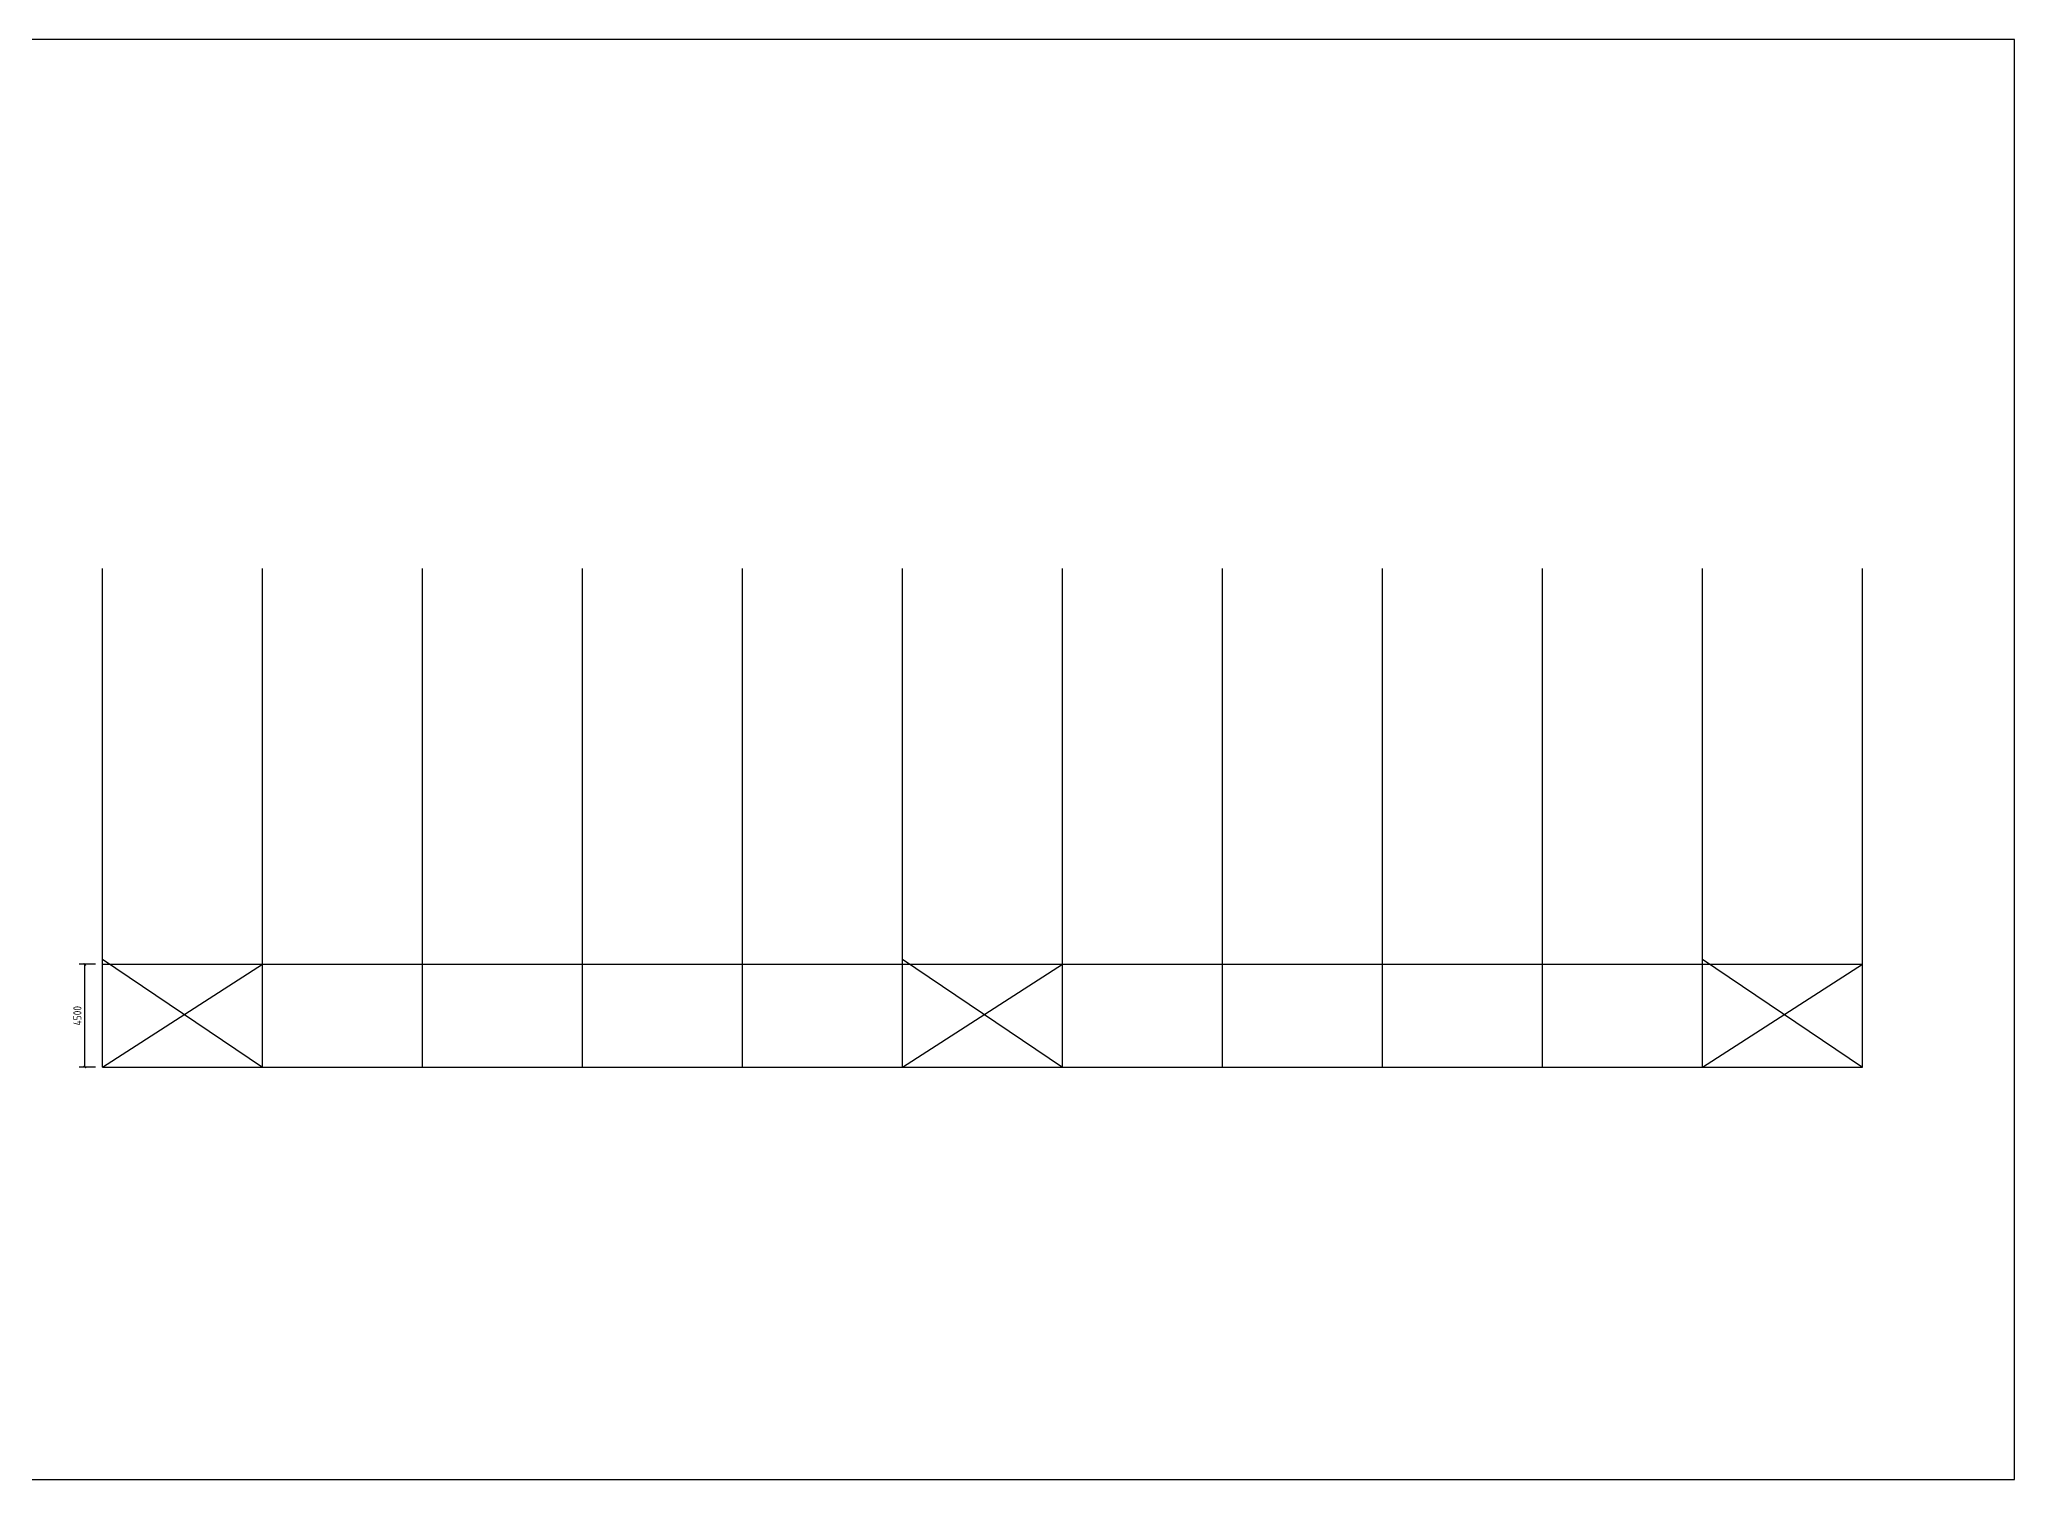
# Model space of a CAD drawing. Extents: x 546599 to 821099, y 126428 to 215528.
# Drawn here: x 734697 to 821099, y 126428 to 189428 of the extents above; entities that cross this region are included whole.
import ezdxf

# ---------------------------------------------------------------- set-up
doc = ezdxf.new("R2010")
doc.units = 0
doc.header["$LTSCALE"] = 1000
doc.header["$MEASUREMENT"] = 0
doc.layers.add('DOTE', color=1, linetype='Continuous')
doc.styles.get("Standard").update_dxf_attribs({"font": 'gbenor.shx', "bigfont": 'gbcbig.shx'})
doc.dimstyles.get("Standard").update_dxf_attribs({"dimscale": 100, "dimtxt": 3.5, "dimasz": 1, "dimexe": 2.5, "dimexo": 3, "dimgap": 1.5, "dimtad": 1, "dimdec": 0, "dimzin": 0, "dimdsep": 46, "dimtxsty": 'Standard', "dimblk": 'ARCHTICK', "dimcen": 0.09, "dimadec": 0, "dimazin": 0, "dimtfac": 1, "dimtdec": 0, "dimtix": 1, "dimtmove": 2, "dimatfit": 3, "dimfxl": 1, "dimtolj": 1, "dimtzin": 0, "dimarcsym": 0})

# ---------------------------------------------------------------- blocks, each defined once
blk = doc.blocks.new('_ArchTick')
at = {"color": 0, "linetype": 'ByBlock', "const_width": 0.4}
blk.add_lwpolyline([(-0.5, -0.5), (0.5, 0.5)], dxfattribs=at)
blk = doc.blocks.new('*D386')
at = {"color": 0, "lineweight": -2}
for p, q in [((737149, 148970), (736429, 148970)), ((736679, 144470), (736679, 148970)), ((737149, 144470), (736429, 144470))]:
    blk.add_line(p, q, dxfattribs=at)
at = {"layer": 'Defpoints', "color": 0}
for p in [(736679, 148970), (737449, 148970), (737449, 144470)]:
    blk.add_point(p, dxfattribs=at)
at = {"color": 0, "lineweight": -2, "xscale": 100, "yscale": 100, "zscale": 100}
for p, rotation in [((736679, 148970), 90), ((736679, 144470), 270)]:
    blk.add_blockref('_ArchTick', p, dxfattribs=dict(at, rotation=rotation))
at = {"color": 0, "insert": (736354, 146720), "char_height": 350, "attachment_point": 5, "rotation": 90}
blk.add_mtext('\\A1;4500', dxfattribs=at)

msp = doc.modelspace()

# ---------------------------------------------------------------- linework, layer by layer
at = {"color": 6}
for p, q in [((737449, 149190.8), (744449, 144469.9)), ((737449, 144469.9), (744449, 148969.9)), ((772449, 149190.8), (779449, 144469.9)), ((772449, 144469.9), (779449, 148969.9)), ((807449, 149190.8), (814449, 144469.9)), ((807449, 144469.9), (814449, 148969.9))]:
    msp.add_line(p, q, dxfattribs=at)
for p, q in [((737449, 148969.9), (814449, 148969.9)), ((737449, 144469.9), (814449, 144469.9))]:
    msp.add_line(p, q)
msp.add_lwpolyline([(821099.4, 126428.1), (821099.4, 189428.1), (731999.4, 189428.1), (731999.4, 126428.1)], close=True)
at = {"layer": 'DOTE'}
for p, q in [((737449, 144469.9), (737449, 166287.6)), ((744449, 144469.9), (744449, 166287.6)), ((751449, 144469.9), (751449, 166287.6)), ((758449, 144469.9), (758449, 166287.6)), ((765449, 144469.9), (765449, 166287.6)), ((772449, 144469.9), (772449, 166287.6)), ((779449, 144469.9), (779449, 166287.6)), ((786449, 144469.9), (786449, 166287.6)), ((793449, 144469.9), (793449, 166287.6)), ((800449, 144469.9), (800449, 166287.6)), ((807449, 144469.9), (807449, 166287.6)), ((814449, 144469.9), (814449, 166287.6))]:
    msp.add_line(p, q, dxfattribs=at)

# ---------------------------------------------------------------- dimensions: what is measured, and where the dimension line sits
dim = msp.add_linear_dim(base=(736679, 148969.9), p1=(737449, 144469.9), p2=(737449, 148969.9), angle=90, dimstyle='Standard')
dim.commit()
dim.dimension.update_dxf_attribs({"geometry": '*D386', "text_midpoint": (736354, 146719.9)})

doc.saveas('drawing.dxf')
